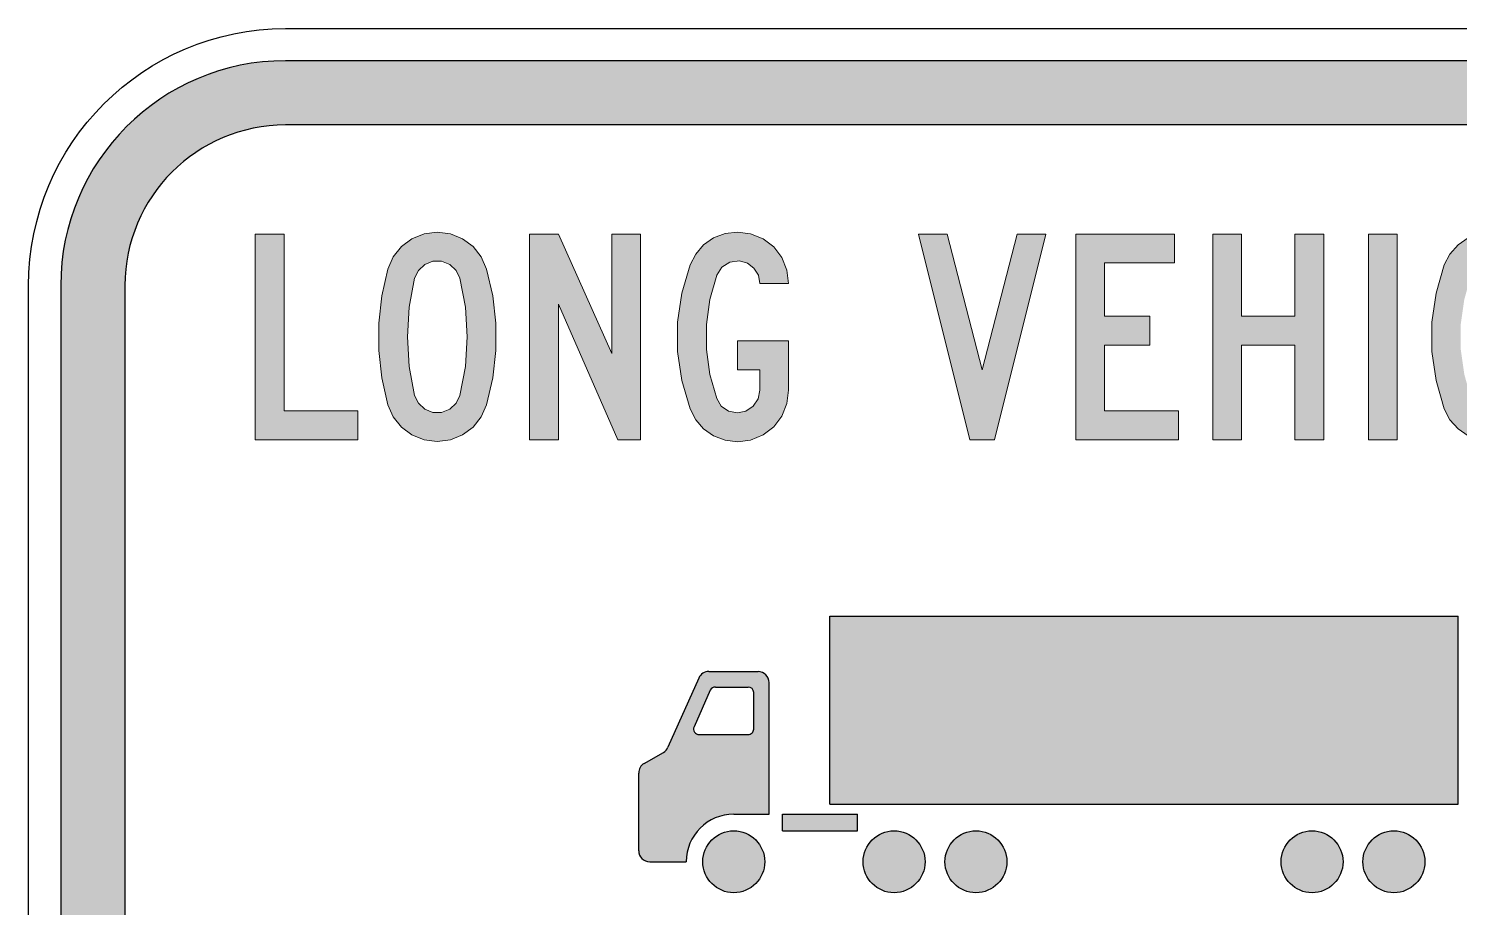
# Model space of a CAD drawing. Extents: x 180.9 to 217.6, y 182.9 to 217.2.
# Drawn here: x 180.95 to 199.52, y 205.83 to 217.23 of the extents above; entities that cross this region are included whole.
import ezdxf

# ---------------------------------------------------------------- set-up
doc = ezdxf.new("R2010")
doc.units = 0
doc.layers.add('L18', color=4, linetype='CONTINUOUS')

msp = doc.modelspace()

# ---------------------------------------------------------------- hatches: boundary and pattern name
at = {"layer": 'L18'}
h = msp.add_hatch(color=256, dxfattribs=at)
edge = h.paths.add_edge_path(flags=16)
edge.add_line((214.283157142012, 215.9774994153332), (184.2831571419953, 215.9774994153332))
edge.add_arc((184.2831571419953, 213.8941660811582), 2.083333334174995, 90, 180)
edge.add_line((182.1998238078203, 213.8941660811582), (182.1998238078203, 201.3609202478166))
edge.add_arc((184.2832404753203, 201.3609202478166), 2.0834166675, 180, 270)
edge.add_line((184.2832404753203, 199.2775035803165), (214.283073808687, 199.2775035803165))
edge.add_arc((214.283073808687, 201.3609202478165), 2.083416667500003, 270, 360)
edge.add_line((216.366490476187, 201.3609202478165), (216.366490476187, 213.8941660811582))
edge.add_arc((214.283157142012, 213.8941660811582), 2.083333334174995, 3.90826559100344e-13, 90.0000000000002)
edge = h.paths.add_edge_path()
edge.add_line((214.283157142012, 216.8108327478332), (184.2831571419953, 216.8108327478332))
edge.add_arc((184.2831571419953, 213.8941660811582), 2.916666666674999, 90, 180)
edge.add_line((181.3664904753203, 213.8941660811582), (181.3664904753203, 201.3609202478166))
edge.add_arc((184.2832404753203, 201.3609202478166), 2.91675, 180, 270)
edge.add_line((184.2832404753203, 198.4441702478165), (214.283073808687, 198.4441702478165))
edge.add_arc((214.283073808687, 201.3609202478165), 2.91675, 270.0000000000002, 360)
edge.add_line((217.199823808687, 201.3609202478165), (217.199823808687, 213.8941660811582))
edge.add_arc((214.283157142012, 213.8941660811582), 2.916666666674999, 0, 90.00000000000027)
h = msp.add_hatch(color=256, dxfattribs=at)
h.paths.add_polyline_path([(208.8389353236304, 212.4676535768218), (208.9114452368763, 212.8455840337397), (208.9356152079583, 213.2279090308543), (208.9114452368763, 213.6124312980673), (208.8389353236304, 213.9881644848869), (208.7905953814665, 214.0914361795098), (208.7092963878272, 214.1683406329524), (208.6038274231059, 214.2100887648212), (208.4895693779912, 214.2100887648212), (208.3841004132699, 214.1683406329524), (208.3028014196306, 214.0914361795098), (208.2544614774667, 213.9881644848869), (208.1819515642208, 213.6124312980673), (208.1577815931389, 213.2279090308543), (208.1819515642208, 212.8455840337397), (208.2544614774667, 212.4676535768218), (208.3028014196306, 212.3665791522973), (208.3841004132699, 212.2896746988547), (208.4895693779912, 212.2479265669858), (208.6038274231059, 212.2479265669858), (208.7092963878272, 212.2896746988547), (208.7905953814665, 212.3665791522973)], flags=16)
h.paths.add_polyline_path([(209.1861039991713, 212.3490009915104), (209.2652057227123, 212.6961696670513), (209.3069538545811, 213.0499301528872), (209.3069538545811, 213.4058879088215), (209.2652057227123, 213.7618456647558), (209.1861039991713, 214.1090143402967), (209.1179886261222, 214.2650205172802), (209.0103223913025, 214.3990539932802), (208.8740916452042, 214.5001284178047), (208.7158881981223, 214.5660465207555), (208.5466984005486, 214.5880192217391), (208.3775086029749, 214.5660465207555), (208.219305155893, 214.5001284178047), (208.0830744097946, 214.3990539932802), (207.975408174975, 214.2650205172802), (207.9072928019258, 214.1090143402967), (207.8281910783849, 213.7618456647558), (207.786442946516, 213.4058879088215), (207.786442946516, 213.0499301528872), (207.8281910783849, 212.6961696670513), (207.9072928019258, 212.3490009915104), (207.975408174975, 212.1929948145268), (208.0830744097946, 212.0589613385269), (208.219305155893, 211.955689643904), (208.3775086029749, 211.8919688110515), (208.5466984005486, 211.8699961100679), (208.7158881981223, 211.8919688110515), (208.8740916452042, 211.955689643904), (209.0103223913025, 212.0589613385269), (209.1179886261222, 212.1929948145268)])
h.paths.add_polyline_path([(212.084303258908, 211.8941660811499), (212.084303258908, 214.1881160638376), (211.6031011073672, 214.1881160638376), (211.6031011073672, 214.5616519805588), (212.9368440570717, 214.5616519805588), (212.9368440570717, 214.1881160638376), (212.4556419055308, 214.1881160638376), (212.4556419055308, 211.8941660811499)])
h.paths.add_polyline_path([(213.3279581345797, 211.8941660811499), (213.3279581345797, 214.5616519805588), (214.6067693318252, 214.5616519805588), (214.6067693318252, 214.1881160638376), (213.7014940513009, 214.1881160638376), (213.7014940513009, 213.4959759828542), (214.288165167563, 213.4959759828542), (214.288165167563, 213.1224400661331), (213.7014940513009, 213.1224400661331), (213.7014940513009, 212.2677019978711), (214.6617010842842, 212.2677019978711), (214.6617010842842, 211.8941660811499)])
h.paths.add_polyline_path([(193.1636104419309, 211.8941660811499), (192.4956403320295, 214.5616519805588), (192.8691762487507, 214.5616519805588), (193.3218138890128, 212.8016386317725), (193.7766487993733, 214.5616519805588), (194.1501847160945, 214.5616519805588), (193.4822146061931, 211.8941660811499)])
h.paths.add_polyline_path([(194.5391015235042, 211.8941660811499), (194.5391015235042, 214.5616519805588), (195.820109990848, 214.5616519805588), (195.820109990848, 214.1881160638376), (194.9126374402254, 214.1881160638376), (194.9126374402254, 213.4959759828542), (195.4993085564875, 213.4959759828542), (195.4993085564875, 213.1224400661331), (194.9126374402254, 213.1224400661331), (194.9126374402254, 212.2677019978711), (195.8728444732087, 212.2677019978711), (195.8728444732087, 211.8941660811499)])
h.paths.add_polyline_path([(196.314495762979, 211.8941660811499), (196.314495762979, 214.5616519805588), (196.6880316797002, 214.5616519805588), (196.6880316797002, 213.4959759828542), (197.3823690307819, 213.4959759828542), (197.3823690307819, 214.5616519805588), (197.7559049475031, 214.5616519805588), (197.7559049475031, 211.8941660811499), (197.3823690307819, 211.8941660811499), (197.3823690307819, 213.1224400661331), (196.6880316797002, 213.1224400661331), (196.6880316797002, 211.8941660811499)])
h.paths.add_polyline_path([(198.3359842534701, 211.8941660811499), (198.3359842534701, 214.5616519805588), (198.7095201701913, 214.5616519805588), (198.7095201701913, 211.8941660811499)])
h.paths.add_polyline_path([(201.0430210146495, 211.8941660811499), (201.0430210146495, 214.5616519805588), (201.4165569313707, 214.5616519805588), (201.4165569313707, 212.2677019978711), (202.376763964354, 212.2677019978711), (202.376763964354, 211.8941660811499)])
h.paths.add_polyline_path([(202.7590889614686, 211.8941660811499), (202.7590889614686, 214.5616519805588), (204.0379001587141, 214.5616519805588), (204.0379001587141, 214.1881160638376), (203.1326248781898, 214.1881160638376), (203.1326248781898, 213.4959759828542), (203.7192959944519, 213.4959759828542), (203.7192959944519, 213.1224400661331), (203.1326248781898, 213.1224400661331), (203.1326248781898, 212.2677019978711), (204.0928319111731, 212.2677019978711), (204.0928319111731, 211.8941660811499)])
h.paths.add_polyline_path([(183.8911306268522, 211.8941660811499), (183.8911306268522, 214.5616519805588), (184.2646665435734, 214.5616519805588), (184.2646665435734, 212.2677019978711), (185.2226763064583, 212.2677019978711), (185.2226763064583, 211.8941660811499)])
h.paths.add_polyline_path([(186.5454329056709, 212.4676535768218), (186.6179428189168, 212.8455840337397), (186.6421127899987, 213.2279090308543), (186.6179428189168, 213.6124312980673), (186.5454329056709, 213.9881644848869), (186.497092963507, 214.0914361795098), (186.4135966997693, 214.1683406329524), (186.3081277350481, 214.2100887648212), (186.1960669600317, 214.2100887648212), (186.0905979953104, 214.1683406329524), (186.0071017315728, 214.0914361795098), (185.9587617894088, 213.9881644848869), (185.8884491462613, 213.6124312980673), (185.8642791751794, 213.2279090308543), (185.8884491462613, 212.8455840337397), (185.9587617894088, 212.4676535768218), (186.0071017315728, 212.3665791522973), (186.0905979953104, 212.2896746988547), (186.1960669600317, 212.2479265669858), (186.3081277350481, 212.2479265669858), (186.4135966997693, 212.2896746988547), (186.497092963507, 212.3665791522973)], flags=16)
h.paths.add_polyline_path([(186.8926015812118, 212.3490009915104), (186.9717033047527, 212.6961696670513), (187.0112541665232, 213.0499301528872), (187.0112541665232, 213.4058879088215), (186.9717033047527, 213.7618456647558), (186.8926015812118, 214.1090143402967), (186.8222889380643, 214.2650205172802), (186.716819973343, 214.3990539932802), (186.5805892272447, 214.5001284178047), (186.4223857801628, 214.5660465207555), (186.2531959825891, 214.5880192217391), (186.081808914917, 214.5660465207555), (185.9236054678351, 214.5001284178047), (185.7873747217368, 214.3990539932802), (185.6819057570155, 214.2650205172802), (185.611593113868, 214.1090143402967), (185.532491390327, 213.7618456647558), (185.4929405285565, 213.4058879088215), (185.4929405285565, 213.0499301528872), (185.532491390327, 212.6961696670513), (185.611593113868, 212.3490009915104), (185.6819057570155, 212.1929948145268), (185.7873747217368, 212.0589613385269), (185.9236054678351, 211.955689643904), (186.081808914917, 211.8919688110515), (186.2531959825891, 211.8699961100679), (186.4223857801628, 211.8919688110515), (186.5805892272447, 211.955689643904), (186.716819973343, 212.0589613385269), (186.8222889380643, 212.1929948145268)])
h.paths.add_polyline_path([(187.4507081861952, 211.8941660811499), (187.4507081861952, 214.5616519805588), (187.8242441029164, 214.5616519805588), (188.5163841838998, 213.0147738313134), (188.5163841838998, 214.5616519805588), (188.8899201006209, 214.5616519805588), (188.8899201006209, 211.8941660811499), (188.5976831775391, 211.8941660811499), (187.8242441029164, 213.6541794299362), (187.8242441029164, 211.8941660811499)])
h.paths.add_polyline_path([(207.0679356243524, 213.1224400661331), (207.1843909395654, 213.1883581690839), (207.2832680939916, 213.2784462431166), (207.3601725474342, 213.3883097480346), (207.4414715410736, 213.5948531372804), (207.4678387822539, 213.8145801471164), (207.4414715410736, 214.0343071569524), (207.3601725474342, 214.2408505461983), (207.2656899332048, 214.3726867520998), (207.1382482674999, 214.4759584467228), (206.9888339008114, 214.5396792795752), (206.8262359135328, 214.5616519805588), (206.0000623565494, 214.5616519805588), (206.0000623565494, 211.8941660811499), (206.3735982732706, 211.8941660811499), (206.3735982732706, 213.0675083136741), (206.6943997076312, 213.0675083136741), (207.0679356243524, 211.8941660811499), (207.4678387822539, 211.8941660811499)])
h.paths.add_polyline_path([(206.8262359135328, 213.4410442303952), (206.3735982732706, 213.4410442303952), (206.3735982732706, 214.1881160638376), (206.8262359135328, 214.1881160638376), (206.9141267174672, 214.1727351731491), (206.9888339008114, 214.1243952309852), (207.041568383172, 214.0540825878377), (207.089908325336, 213.8980764108541), (207.089908325336, 213.7332811534771), (207.041568383172, 213.5750777063952), (206.9888339008114, 213.5047650632477), (206.9141267174672, 213.4586223911821)], flags=16)
h.paths.add_polyline_path([(210.1177465208759, 212.6148706734119), (210.1177465208759, 214.5616519805588), (209.7464078742531, 214.5616519805588), (209.7464078742531, 212.6148706734119), (209.76398603504, 212.4478781459366), (209.8189177874989, 212.2896746988547), (209.9068085914334, 212.1490494125596), (210.0254611767448, 212.0303968272482), (210.1682837331382, 211.9403087532154), (210.3264871802201, 211.8875742708548), (210.4912824375971, 211.8677988399696), (210.6582749650725, 211.8875742708548), (210.8164784121544, 211.9403087532154), (210.9593009685478, 212.0303968272482), (211.0757562837608, 212.1490494125596), (211.1658443577936, 212.2896746988547), (211.2207761102526, 212.4478781459366), (211.2383542710394, 212.6148706734119), (211.2383542710394, 214.5616519805588), (210.8648183543183, 214.5616519805588), (210.8648183543183, 212.6148706734119), (210.8472401935314, 212.5006126282972), (210.7945057111708, 212.3951436635759), (210.7110094474331, 212.3116473998383), (210.6077377528102, 212.2589129174776), (210.4912824375971, 212.2413347566907), (210.3770243924824, 212.2589129174776), (210.2715554277611, 212.3116473998383), (210.1902564341218, 212.3951436635759), (210.1375219517611, 212.5006126282972)])
h.paths.add_polyline_path([(200.6013697248792, 213.9222463819361), (200.227833808158, 213.9222463819361), (200.2058611071744, 214.0343071569524), (200.142140274322, 214.1287897711819), (200.0454603899941, 214.1925106040343), (199.9333996149778, 214.2144833050179), (199.8213388399614, 214.1925106040343), (199.726856225732, 214.1265925010835), (199.6675299330762, 214.0277153466573), (199.5796391291418, 213.7135057225919), (199.5334964570763, 213.390507018133), (199.5334964570763, 213.0653110435757), (199.5796391291418, 212.7423123391168), (199.6675299330762, 212.4281027150514), (199.726856225732, 212.3314228307235), (199.8213388399614, 212.2655047277727), (199.9333996149778, 212.2413347566907), (200.0454603899941, 212.2633074576744), (200.142140274322, 212.3270282905268), (200.2058611071744, 212.4237081748546), (200.227833808158, 212.535768949871), (200.227833808158, 212.5885034322316), (200.6013697248792, 212.5885034322316), (200.6013697248792, 212.535768949871), (200.5793970238956, 212.3621846121005), (200.5112816508464, 212.2017838949203), (200.4058126861252, 212.0633558787236), (200.2673846699285, 211.955689643904), (200.1069839527482, 211.8897715409532), (199.9333996149778, 211.8677988399696), (199.7773934379942, 211.8875742708548), (199.6279790713058, 211.9447032934122), (199.4983401355025, 212.0347913674449), (199.3928711707812, 212.1534439527564), (199.3203612575354, 212.2962665091497), (199.2126950227157, 212.6610133454775), (199.1577632702567, 213.0389438023954), (199.1577632702567, 213.4190715294117), (199.2126950227157, 213.7970019863295), (199.3203612575354, 214.1617488226573), (199.3928711707812, 214.3023741089523), (199.4983401355025, 214.4232239643621), (199.6279790713058, 214.5133120383949), (199.7773934379942, 214.5704410609522), (199.9333996149778, 214.5880192217391), (200.1069839527482, 214.5660465207555), (200.2673846699285, 214.5001284178047), (200.4058126861252, 214.3946594530834), (200.5112816508464, 214.2562314368868), (200.5793970238956, 214.0936334496081)])
h.paths.add_polyline_path([(190.81241850564, 213.9222463819361), (190.4388825889189, 213.9222463819361), (190.4191071580336, 214.0277153466573), (190.3619781354763, 214.1200006907885), (190.2762846016402, 214.1859187937392), (190.1730129070173, 214.2144833050179), (190.0499657815092, 214.1991024143294), (189.9444968167879, 214.1331843113786), (189.8785787138371, 214.0277153466573), (189.7906879099027, 213.7135057225919), (189.7467425079355, 213.390507018133), (189.7467425079355, 213.0653110435757), (189.7906879099027, 212.7423123391168), (189.8785787138371, 212.4281027150513), (189.9379050064928, 212.3292255606251), (190.0323876207223, 212.2633074576743), (190.146645665837, 212.2413347566907), (190.2587064408534, 212.2655047277727), (190.3531890550829, 212.3292255606251), (190.4169098879353, 212.4237081748546), (190.4388825889189, 212.535768949871), (190.4388825889189, 212.8016386317725), (190.146645665837, 212.8016386317725), (190.146645665837, 213.1751745484937), (190.81241850564, 213.1751745484937), (190.81241850564, 212.535768949871), (190.7904458046565, 212.3621846121005), (190.7245277017057, 212.2017838949203), (190.6190587369844, 212.0633558787236), (190.4806307207877, 211.955689643904), (190.3180327335091, 211.8897715409531), (190.146645665837, 211.8677988399696), (189.9884422187551, 211.8875742708548), (189.8390278520666, 211.9447032934121), (189.7093889162634, 212.0347913674449), (189.6061172216405, 212.1534439527563), (189.5336073083946, 212.2962665091497), (189.425941073575, 212.6610133454775), (189.371009321116, 213.0389438023954), (189.371009321116, 213.4190715294116), (189.425941073575, 213.7970019863295), (189.5336073083946, 214.1617488226573), (189.6061172216405, 214.3023741089523), (189.7093889162634, 214.4232239643621), (189.8390278520666, 214.5133120383949), (189.9884422187551, 214.5704410609522), (190.146645665837, 214.5880192217391), (190.3180327335091, 214.5660465207555), (190.4806307207877, 214.5001284178047), (190.6190587369844, 214.3946594530834), (190.7245277017057, 214.2562314368868), (190.7904458046565, 214.0936334496081)])
h = msp.add_hatch(color=256, dxfattribs=at)
edge = h.paths.add_edge_path()
edge.add_arc((198.6660745080767, 206.4190545314974), 0.4017504129581101, 0, 360)
edge = h.paths.add_edge_path()
edge.add_arc((197.6043055595446, 206.4190545314974), 0.4017504129581101, 0, 360)
edge = h.paths.add_edge_path()
edge.add_arc((208.9178841530257, 206.4190545314974), 0.4017504129581101, 0, 360)
edge = h.paths.add_edge_path()
edge.add_arc((207.8561152044935, 206.4190545314974), 0.4017504129581101, 0, 360)
edge = h.paths.add_edge_path()
edge.add_arc((203.4942535780912, 206.4190545314974), 0.4017504129581101, 0, 360)
edge = h.paths.add_edge_path()
edge.add_arc((202.432484629559, 206.4190545314974), 0.4017504129581101, 0, 360)
edge = h.paths.add_edge_path()
edge.add_arc((193.2424439331423, 206.4190545314974), 0.4017504129581101, 0, 360)
edge = h.paths.add_edge_path()
edge.add_arc((192.1806749846101, 206.4190545314974), 0.4017504129581101, 0, 360)
edge = h.paths.add_edge_path()
edge.add_arc((190.1001817746485, 206.4190545314974), 0.4017504129581101, 0, 360)
h.paths.add_polyline_path([(190.731503852154, 206.8208049444555), (190.731503852154, 207.0360283799688), (191.7060615383896, 207.0360283799688), (191.7060615383896, 206.8208049444555)])
h.paths.add_polyline_path([(201.4281085971637, 206.8208049444555), (201.4281085971637, 207.0360283799688), (199.670450540472, 207.0360283799688), (199.670450540472, 206.8208049444555)])
h.paths.add_polyline_path([(201.6002873455744, 207.1651624412767), (209.7500814370103, 207.1651624412767), (209.7500814370103, 209.6043613770938), (201.6002873455744, 209.6043613770938)])
h.paths.add_polyline_path([(199.4982717920614, 207.1651624412767), (199.4982717920614, 209.6043613770938), (191.3484777006254, 209.6043613770938), (191.3484777006254, 207.1651624412767)])
edge = h.paths.add_edge_path(flags=16)
edge.add_arc((189.650310237517, 208.1408420156036), 0.07174114517109109, 156, 269.9999999999999)
edge.add_line((189.650310237517, 208.0691008704325), (190.2867087520933, 208.0691008704325))
edge.add_arc((190.2867087520933, 208.1408420156036), 0.07174114517109109, 269.9999999999999, 360)
edge.add_line((190.3584498972644, 208.1408420156036), (190.3584498972644, 208.6143335737328))
edge.add_arc((190.2867087520933, 208.6143335737328), 0.07174114517109109, 0, 89.99999999999987)
edge.add_line((190.2867087520933, 208.6860747189039), (189.8611222614476, 208.6860747189039))
edge.add_arc((189.8611222614475, 208.6143335737328), 0.07174114517109109, 89.99999999999993, 156)
edge.add_line((189.7955834641504, 208.6435133262901), (189.5847714402198, 208.1700217681609))
edge = h.paths.add_edge_path()
edge.add_arc((189.1154635344679, 207.9625740002978), 0.1434822903421822, 299.9999999999999, 336)
edge.add_line((189.2465411290622, 207.9042144951832), (189.6461840268994, 208.8018271401554))
edge.add_arc((189.7772616214937, 208.7434676350407), 0.1434822903421822, 89.99999999999989, 156, ccw=False)
edge.add_line((189.7772616214937, 208.8869499253829), (190.4158428134012, 208.8869499253829))
edge.add_arc((190.4158428134013, 208.7434676350407), 0.1434822903421822, 0, 90, ccw=False)
edge.add_line((190.5593251037434, 208.7434676350407), (190.5593251037434, 207.0360283799688))
edge.add_line((190.5593251037434, 207.0360283799688), (190.1001817746484, 207.0360283799688))
edge.add_arc((190.1001817746485, 206.4190545314974), 0.6169738484713834, 90, 180)
edge.add_line((189.4832079261771, 206.4190545314974), (189.0097163680479, 206.4190545314974))
edge.add_arc((189.0097163680479, 206.5625368218396), 0.1434822903421822, 180, 270, ccw=False)
edge.add_line((188.8662340777057, 206.5625368218396), (188.8662340777057, 207.5701626894871))
edge.add_arc((189.0097163680479, 207.5701626894871), 0.1434822903421822, 120, 180, ccw=False)
edge.add_line((188.9379752228768, 207.6944219979167), (189.1872046796391, 207.8383146918683))

# ---------------------------------------------------------------- linework, layer by layer
for p, q in [((191.3484777006254, 207.1651624412767), (191.3484777006254, 209.6043613770938)), ((191.3484777006254, 209.6043613770938), (199.4982717920614, 209.6043613770938)), ((199.4982717920614, 207.1651624412767), (199.4982717920614, 209.6043613770938)), ((189.7772616214937, 208.8869499253829), (190.4158428134013, 208.8869499253829)), ((189.6461840268994, 208.8018271401554), (189.2465411290622, 207.9042144951832)), ((189.8611222614475, 208.6860747189039), (190.2867087520933, 208.6860747189039)), ((190.5593251037434, 207.0360283799688), (190.5593251037434, 208.7434676350407)), ((189.7955834641504, 208.6435133262901), (189.5847714402199, 208.1700217681609)), ((190.3584498972644, 208.1408420156036), (190.3584498972644, 208.6143335737328)), ((189.650310237517, 208.0691008704325), (190.2867087520933, 208.0691008704325)), ((188.9379752228768, 207.6944219979167), (189.187204679639, 207.8383146918683)), ((188.8662340777057, 206.5625368218396), (188.8662340777057, 207.5701626894871)), ((190.1001817746485, 207.0360283799688), (190.5593251037434, 207.0360283799688)), ((190.731503852154, 207.0360283799688), (191.7060615383896, 207.0360283799688)), ((190.731503852154, 206.8208049444555), (190.731503852154, 207.0360283799688)), ((191.3484777006254, 207.1651624412767), (199.4982717920614, 207.1651624412767)), ((191.7060615383896, 206.8208049444555), (191.7060615383896, 207.0360283799688)), ((190.731503852154, 206.8208049444555), (191.7060615383896, 206.8208049444555)), ((189.0097163680479, 206.4190545314974), (189.4832079261771, 206.4190545314974))]:
    msp.add_line(p, q, dxfattribs=at)
for points in [[(184.2831571419953, 186.6608327478166, -0.414213562373095), (180.9498238086703, 189.9941660811416), (180.9498238086703, 213.8941660811582, -0.4142135623730951), (184.2831571419953, 217.2274994144832), (214.283157142012, 217.2274994144832, -0.4142135623730949), (217.616490475337, 213.8941660811582), (217.616490475337, 189.9941660811415, -0.414213562373095), (214.283157142012, 186.6608327478166)], [(214.283157142012, 216.8108327478332), (184.2831571419953, 216.8108327478332, 0.414213562373095), (181.3664904753203, 213.8941660811582), (181.3664904753203, 201.3609202478166, 0.4142135623730948), (184.2832404753203, 198.4441702478165), (214.283073808687, 198.4441702478165, 0.414213562373095), (217.199823808687, 201.3609202478165), (217.199823808687, 213.8941660811582, 0.4142135623730965)], [(214.283157142012, 215.9774994153332), (184.2831571419953, 215.9774994153332, 0.4142135623730944), (182.1998238078203, 213.8941660811582), (182.1998238078203, 201.3609202478166, 0.4142135623730954), (184.2832404753203, 199.2775035803165), (214.283073808687, 199.2775035803165, 0.4142135623730949), (216.366490476187, 201.3609202478165), (216.366490476187, 213.8941660811582, 0.4142135623730949)]]:
    msp.add_lwpolyline(points, format="xyb", close=True, dxfattribs=at)
at = {"layer": 'L18', "lineweight": 0}
for points in [[(183.8911306268522, 211.8941660811499), (183.8911306268522, 214.5616519805588), (184.2646665435734, 214.5616519805588), (184.2646665435734, 212.2677019978711), (185.2226763064583, 212.2677019978711), (185.2226763064583, 211.8941660811499), (183.8911306268522, 211.8941660811499), (183.8911306268522, 211.8941660811499)], [(186.8926015812118, 212.3490009915104), (186.9717033047527, 212.6961696670513), (187.0112541665232, 213.0499301528872), (187.0112541665232, 213.4058879088215), (186.9717033047527, 213.7618456647558), (186.8926015812118, 214.1090143402967), (186.8222889380643, 214.2650205172802), (186.716819973343, 214.3990539932802), (186.5805892272447, 214.5001284178047), (186.4223857801628, 214.5660465207555), (186.2531959825891, 214.5880192217391), (186.081808914917, 214.5660465207555), (185.9236054678351, 214.5001284178047), (185.7873747217368, 214.3990539932802), (185.6819057570155, 214.2650205172802), (185.611593113868, 214.1090143402967), (185.532491390327, 213.7618456647558), (185.4929405285565, 213.4058879088215), (185.4929405285565, 213.0499301528872), (185.532491390327, 212.6961696670513), (185.611593113868, 212.3490009915104), (185.6819057570155, 212.1929948145268), (185.7873747217368, 212.0589613385269), (185.9236054678351, 211.955689643904), (186.081808914917, 211.8919688110515), (186.2531959825891, 211.8699961100679), (186.4223857801628, 211.8919688110515), (186.5805892272447, 211.955689643904), (186.716819973343, 212.0589613385269), (186.8222889380643, 212.1929948145268), (186.8926015812118, 212.3490009915104), (186.8926015812118, 212.3490009915104)], [(187.4507081861952, 211.8941660811499), (187.4507081861952, 214.5616519805588), (187.8242441029164, 214.5616519805588), (188.5163841838998, 213.0147738313134), (188.5163841838998, 214.5616519805588), (188.8899201006209, 214.5616519805588), (188.8899201006209, 211.8941660811499), (188.5976831775391, 211.8941660811499), (187.8242441029164, 213.6541794299362), (187.8242441029164, 211.8941660811499), (187.4507081861952, 211.8941660811499), (187.4507081861952, 211.8941660811499)], [(190.146645665837, 214.5880192217391), (189.9884422187551, 214.5704410609522), (189.8390278520666, 214.5133120383949), (189.7093889162634, 214.4232239643621), (189.6061172216405, 214.3023741089523), (189.5336073083946, 214.1617488226573)], [(190.81241850564, 213.9222463819361), (190.7904458046565, 214.0936334496081), (190.7245277017057, 214.2562314368868), (190.6190587369844, 214.3946594530834), (190.4806307207877, 214.5001284178047), (190.3180327335091, 214.5660465207555), (190.146645665837, 214.5880192217391)], [(193.1636104419309, 211.8941660811499), (192.4956403320295, 214.5616519805588), (192.8691762487507, 214.5616519805588), (193.3218138890128, 212.8016386317725), (193.7766487993733, 214.5616519805588), (194.1501847160945, 214.5616519805588), (193.4822146061931, 211.8941660811499), (193.1636104419309, 211.8941660811499), (193.1636104419309, 211.8941660811499)], [(194.5391015235042, 211.8941660811499), (194.5391015235042, 214.5616519805588), (195.820109990848, 214.5616519805588), (195.820109990848, 214.1881160638376), (194.9126374402254, 214.1881160638376), (194.9126374402254, 213.4959759828542), (195.4993085564875, 213.4959759828542), (195.4993085564875, 213.1224400661331), (194.9126374402254, 213.1224400661331), (194.9126374402254, 212.2677019978711), (195.8728444732087, 212.2677019978711), (195.8728444732087, 211.8941660811499), (194.5391015235042, 211.8941660811499), (194.5391015235042, 211.8941660811499)], [(196.314495762979, 211.8941660811499), (196.314495762979, 214.5616519805588), (196.6880316797002, 214.5616519805588), (196.6880316797002, 213.4959759828542), (197.3823690307819, 213.4959759828542), (197.3823690307819, 214.5616519805588), (197.7559049475031, 214.5616519805588), (197.7559049475031, 211.8941660811499), (197.3823690307819, 211.8941660811499), (197.3823690307819, 213.1224400661331), (196.6880316797002, 213.1224400661331), (196.6880316797002, 211.8941660811499), (196.314495762979, 211.8941660811499), (196.314495762979, 211.8941660811499)], [(198.3359842534701, 211.8941660811499), (198.3359842534701, 214.5616519805588), (198.7095201701913, 214.5616519805588), (198.7095201701913, 211.8941660811499), (198.3359842534701, 211.8941660811499), (198.3359842534701, 211.8941660811499)], [(199.9333996149778, 214.5880192217391), (199.7773934379942, 214.5704410609522), (199.6279790713058, 214.5133120383949), (199.4983401355025, 214.4232239643621), (199.3928711707812, 214.3023741089523), (199.3203612575354, 214.1617488226573)], [(186.5454329056709, 212.4676535768218), (186.6179428189168, 212.8455840337397), (186.6421127899987, 213.2279090308543), (186.6179428189168, 213.6124312980673), (186.5454329056709, 213.9881644848869), (186.497092963507, 214.0914361795098), (186.4135966997693, 214.1683406329524), (186.3081277350481, 214.2100887648212), (186.1960669600317, 214.2100887648212), (186.0905979953104, 214.1683406329524), (186.0071017315728, 214.0914361795098), (185.9587617894088, 213.9881644848869), (185.8884491462613, 213.6124312980673), (185.8642791751794, 213.2279090308543), (185.8884491462613, 212.8455840337397), (185.9587617894088, 212.4676535768218), (186.0071017315728, 212.3665791522973), (186.0905979953104, 212.2896746988547), (186.1960669600317, 212.2479265669858), (186.3081277350481, 212.2479265669858), (186.4135966997693, 212.2896746988547), (186.497092963507, 212.3665791522973), (186.5454329056709, 212.4676535768218), (186.5454329056709, 212.4676535768218)], [(189.5336073083946, 214.1617488226573), (189.425941073575, 213.7970019863295), (189.371009321116, 213.4190715294116), (189.371009321116, 213.0389438023954), (189.425941073575, 212.6610133454775), (189.5336073083946, 212.2962665091497)], [(190.81241850564, 213.9222463819361), (190.4388825889189, 213.9222463819361), (190.4191071580336, 214.0277153466573), (190.3619781354763, 214.1200006907885), (190.2762846016402, 214.1859187937392), (190.1730129070173, 214.2144833050179), (190.0499657815092, 214.1991024143294), (189.9444968167879, 214.1331843113786), (189.8785787138371, 214.0277153466573), (189.7906879099027, 213.7135057225919), (189.7467425079355, 213.390507018133), (189.7467425079355, 213.0653110435757), (189.7906879099027, 212.7423123391168), (189.8785787138371, 212.4281027150513), (189.9379050064928, 212.3292255606251), (190.0323876207223, 212.2633074576743), (190.146645665837, 212.2413347566907), (190.2587064408534, 212.2655047277727), (190.3531890550829, 212.3292255606251), (190.4169098879353, 212.4237081748546), (190.4388825889189, 212.535768949871)], [(199.3203612575354, 214.1617488226573), (199.2126950227157, 213.7970019863295), (199.1577632702567, 213.4190715294117), (199.1577632702567, 213.0389438023954), (199.2126950227157, 212.6610133454775), (199.3203612575354, 212.2962665091497)], [(190.4388825889189, 212.535768949871), (190.4388825889189, 212.8016386317725), (190.146645665837, 212.8016386317725), (190.146645665837, 213.1751745484937), (190.81241850564, 213.1751745484937), (190.81241850564, 212.535768949871)], [(190.146645665837, 211.8677988399696), (190.3180327335091, 211.8897715409531), (190.4806307207877, 211.955689643904), (190.6190587369844, 212.0633558787236), (190.7245277017057, 212.2017838949203), (190.7904458046565, 212.3621846121005), (190.81241850564, 212.535768949871)], [(189.5336073083946, 212.2962665091497), (189.6061172216405, 212.1534439527563), (189.7093889162634, 212.0347913674449), (189.8390278520666, 211.9447032934121), (189.9884422187551, 211.8875742708548), (190.146645665837, 211.8677988399696)], [(199.3203612575354, 212.2962665091497), (199.3928711707812, 212.1534439527564), (199.4983401355025, 212.0347913674449), (199.6279790713058, 211.9447032934122), (199.7773934379942, 211.8875742708548), (199.9333996149778, 211.8677988399696)]]:
    msp.add_lwpolyline(points, dxfattribs=at)
at = {"layer": 'L18'}
for centre in [(190.1001817746485, 206.4190545314974), (192.1806749846101, 206.4190545314974), (193.2424439331423, 206.4190545314974), (197.6043055595446, 206.4190545314974), (198.6660745080767, 206.4190545314974)]:
    msp.add_circle(centre, 0.4017504129581101, dxfattribs=at)
for centre, radius, start, end in [((189.7772616214937, 208.7434676350407), 0.1434822903421822, 89.99999999999997, 156), ((190.4158428134013, 208.7434676350407), 0.1434822903421822, 0, 90), ((189.8611222614475, 208.6143335737328), 0.07174114517109109, 89.99999999999993, 156), ((190.2867087520933, 208.6143335737328), 0.07174114517109109, 0, 89.99999999999987), ((189.650310237517, 208.1408420156036), 0.07174114517109109, 156, 269.9999999999999), ((190.2867087520933, 208.1408420156036), 0.07174114517109109, 269.9999999999999, 0), ((189.1154635344679, 207.9625740002978), 0.1434822903421822, 299.9999999999999, 336), ((189.0097163680479, 207.5701626894871), 0.1434822903421822, 120, 180), ((190.1001817746485, 206.4190545314974), 0.6169738484713834, 90, 180), ((189.0097163680479, 206.5625368218396), 0.1434822903421822, 180, 270)]:
    msp.add_arc(centre, radius, start, end, dxfattribs=at)

doc.saveas('drawing.dxf')
